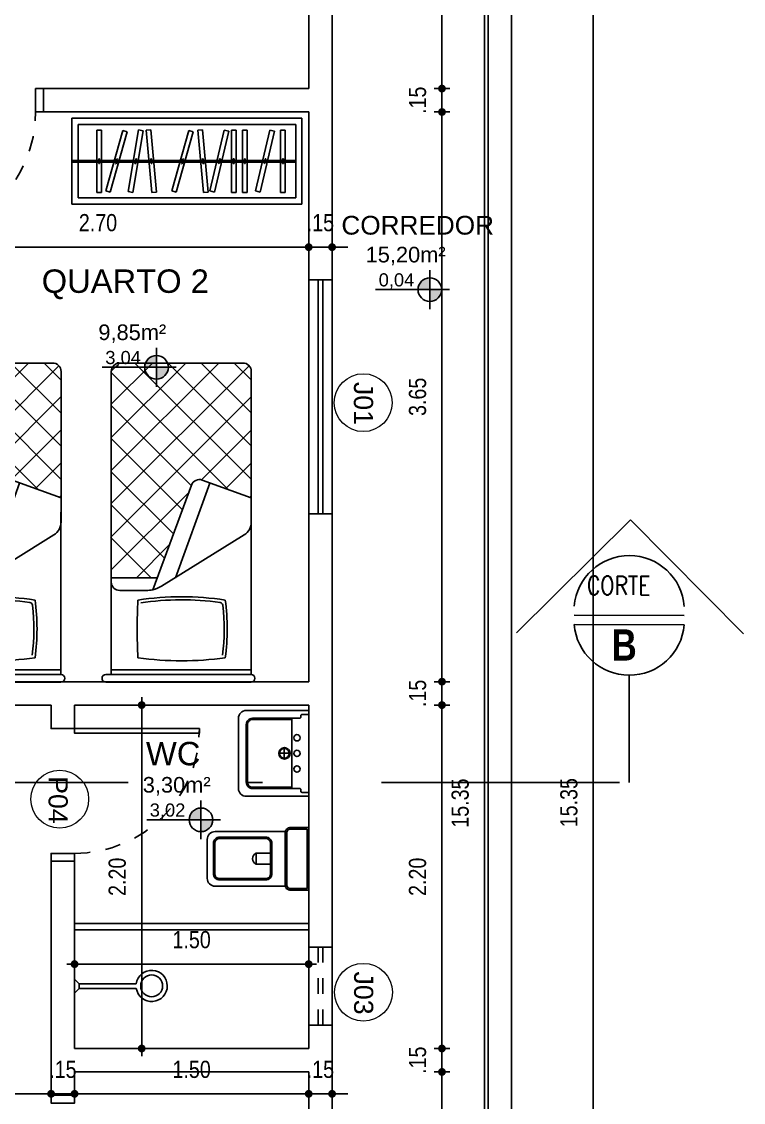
# Model space of a CAD drawing. Header units: millimetres. Extents: x 3212 to 6878, y 1640 to 3386.
# Drawn here: x 3252.24 to 3256.86, y 1658.43 to 1665.35 of the extents above; entities that cross this region are included whole.
import ezdxf
from ezdxf.enums import TextEntityAlignment as Align

# ---------------------------------------------------------------- set-up
doc = ezdxf.new("R2010")
doc.units = ezdxf.units.MM
doc.header["$LTSCALE"] = 0.8
doc.linetypes.add('DASHDOT2', pattern=[12.7, 6.35, -3.175, 0, -3.175])
doc.linetypes.add('HIDDEN2', pattern=[0.1875, 0.125, -0.0625])
for name, color, linetype in [('A-PEN-B', 5, 'Continuous'), ('A-PEN-R', 1, 'Continuous'), ('A-PEN-W', 7, 'Continuous'), ('A-PEN-Y', 2, 'Continuous'), ('BANHO_COZINHA', 7, 'Continuous'), ('COTA', 2, 'Continuous'), ('JANELAS_EXTERNO', 1, 'Continuous'), ('JANELAS_INTERNO', 2, 'Continuous'), ('L-Cortes', 2, 'Continuous'), ('MOVEIS', 7, 'Continuous'), ('NIVEIS', 1, 'Continuous'), ('PORTAS', 2, 'Continuous'), ('PROJEÇÃO', 1, 'HIDDEN2')]:
    doc.layers.add(name, color=color, linetype=linetype)
doc.layers.add('BLOCOS', color=4, linetype='Continuous', lineweight=9)
doc.layers.add('COTAS', color=53, linetype='Continuous', lineweight=9)
doc.styles.add('CARIMBO_DADOS', font='arial.ttf', dxfattribs={"height": 0.1})
doc.styles.add('F2', font='ARIALN.TTF')
doc.styles.add('REG60', font='romans.shx', dxfattribs={"width": 0.8, "height": 0.15})
doc.styles.add('REGUA80', font='arial.ttf', dxfattribs={"height": 1})
doc.styles.add('SANSSERIF2', font='sanssb__.ttf', dxfattribs={"width": 0.8})
doc.styles.add('T20', font='PORT2', dxfattribs={"height": 0.2})
doc.styles.add('TEXT', font='arial.ttf')
doc.dimstyles.new('ARQUITETURA', dxfattribs={"dimtxt": 0.11, "dimasz": 0.05, "dimexe": 0.1, "dimexo": 0, "dimgap": 0.1, "dimtad": 1, "dimzin": 5, "dimdsep": 46, "dimtxsty": 'F2', "dimblk": 'COTA', "dimcen": 0, "dimse1": 1, "dimse2": 1, "dimadec": 0, "dimazin": 0, "dimtfac": 2, "dimtix": 1, "dimtmove": 2, "dimatfit": 3, "dimldrblk": 'COTA', "dimfxl": 0, "dimtolj": 1, "dimtzin": 5, "dimarcsym": 0})

# ---------------------------------------------------------------- blocks, each defined once
blk = doc.blocks.new('cotas')
at = {"layer": 'A-PEN-Y'}
h = blk.add_hatch(color=256, dxfattribs=at)
h.paths.add_polyline_path([(0.135, 0, 0.414214), (0, 0.135), (0, 0)])
h.paths.add_polyline_path([(0, 0), (-0.135, 0, 0.414214), (0, -0.135)])
at = {"layer": 'A-PEN-W'}
for p, q in [((0, 0.223), (0, -0.223)), ((-0.223, 0), (0.621, 0))]:
    blk.add_line(p, q, dxfattribs=at)
blk.add_circle((0, 0), 0.135, dxfattribs=at)
at = {"layer": 'A-PEN-W', "style": 'T20'}
blk.add_attdef('COTA', (0.167, 0.038), '', height=0.15, dxfattribs=at)
blk = doc.blocks.new('CAMA_SLT')
at = {"layer": 'MOVEIS'}
for p, q in [((0.2584, 2.0448), (-0.4306, 1.3558)), ((0.0463, 2.0448), (-0.4306, 1.5679)), ((-0.378, 2.0448), (-0.4306, 1.9922)), ((-0.1659, 2.0448), (-0.4306, 1.7801)), ((0.4527, 2.0271), (-0.4306, 1.1437)), ((0.465, 1.301), (-0.2789, 2.0448)), ((0.465, 1.5131), (-0.0667, 2.0448)), ((0.465, 1.7252), (0.1454, 2.0448)), ((0.465, 1.9374), (0.3575, 2.0448)), ((0.3193, 1.2346), (-0.4306, 1.9845)), ((0.465, 1.8272), (-0.435, 0.9272)), ((0.0819, 1.2598), (-0.4306, 1.7724)), ((0.465, 1.615), (0.1466, 1.2967)), ((0.0247, 1.1049), (-0.4306, 1.5602)), ((0.465, 1.4029), (0.3027, 1.2406)), ((-0.0326, 0.95), (-0.4306, 1.3481)), ((0.0656, 1.2157), (-0.4306, 0.7194)), ((0.465, 1.1908), (0.4584, 1.1842)), ((-0.0898, 0.7951), (-0.4306, 1.136)), ((0.465, 0.6), (0.465, 1.0888)), ((-0.1753, 0.6684), (-0.4306, 0.9238)), ((-0.0588, 0.8792), (-0.2695, 0.6684)), ((-0.4306, 0.6415), (-0.4306, 0.0516)), ((0.465, 0.6), (0.465, 0.05)), ((-0.435, 0.08), (0.465, 0.08)), ((-0.465, 0.05), (0.465, 0.05)), ((-0.465, 0), (0.465, 0))]:
    blk.add_line(p, q, dxfattribs=at)
for points in [[(-0.1647, 0.5925), (0.083, 1.2627, -0.412246), (0.1525, 1.2949), (0.4667, 1.1812), (0.4667, 1.9909, 0.414214), (0.4127, 2.0448), (-0.3767, 2.0448, 0.414214), (-0.4306, 1.9909), (-0.4306, 0.6415, 0.414214), (-0.3767, 0.5875), (-0.208, 0.5875, 0.057677)], [(0.4667, 1.026), (0.4667, 1.1812), (0.1525, 1.2949, 0.412246), (0.083, 1.2627), (-0.1647, 0.5925, 0.081235), (-0.1082, 0.6159), (0.4208, 0.9436, 0.259638)]]:
    blk.add_lwpolyline(points, format="xyb", close=True, dxfattribs=at)
for points in [[(-0.0191, 0.6684), (0.2002, 1.2757)], [(-0.4306, 0.6684), (-0.1372, 0.6684)]]:
    blk.add_lwpolyline(points, dxfattribs=at)
for centre, radius, start, end in [((3.2532, 0.3412), 3.5176, 176.98842, 183.01158), ((0.0202, -1.2969), 1.8443, 81.27584, 98.72416), ((0.0202, -1.2969), 1.8243, 82.23291, 98.26343), ((0.264, 0.4908), 0.02, 6.4988, 82.23291), ((-1.0492, 0.3412), 1.3417, 352.80483, 6.4988), ((-1.0492, 0.3412), 1.3617, 352.19981, 7.80019), ((0.0202, 2.1852), 2.048, 262.1494, 277.8506), ((-0.465, 0.025), 0.025, 90, 270), ((0.465, 0.025), 0.025, 270, 90)]:
    blk.add_arc(centre, radius, start, end, dxfattribs=at)
blk = doc.blocks.new('COTA')
at = {"layer": 'COTA'}
for p, q in [((-1, 0), (1, 0)), ((0, 1), (0, -1))]:
    blk.add_line(p, q, dxfattribs=at)
at = {"layer": 'COTA', "const_width": 0.5}
blk.add_lwpolyline([(-0.25, 0, 1), (0.25, 0, 1)], format="xyb", close=True, dxfattribs=at)
blk = doc.blocks.new('*D127')
at = {"layer": 'COTAS', "color": 0, "lineweight": -2, "transparency": 16777216}
blk.add_line((3255.8989, 1652.7201), (3255.8989, 1667.9706), dxfattribs=at)
at = {"layer": 'Defpoints', "color": 0, "transparency": 16777216}
for p in [(3254.2254, 1668.0206), (3255.8989, 1668.0206), (3254.2254, 1652.6701)]:
    blk.add_point(p, dxfattribs=at)
at = {"layer": 'COTAS', "color": 0, "lineweight": -2, "transparency": 16777216, "xscale": 0.05, "yscale": 0.05, "zscale": 0.05}
for p, rotation in [((3255.8989, 1668.0206), 90), ((3255.8989, 1652.6701), 270)]:
    blk.add_blockref('COTA', p, dxfattribs=dict(at, rotation=rotation))
at = {"layer": 'COTAS', "color": 0, "transparency": 16777216, "insert": (3255.7428, 1660.3454), "char_height": 0.11, "attachment_point": 5, "rotation": 90, "style": 'F2'}
blk.add_mtext('\\A1;15.35', dxfattribs=at)
blk = doc.blocks.new('ARMARIO')
at = {"layer": 'MOVEIS'}
for p, q in [((-0.27, -0.5231), (-0.27, 0.9509)), ((-0.27, 0.9509), (0.28, 0.9509)), ((-0.23, -0.4831), (-0.23, 0.9109)), ((-0.23, 0.9109), (0.24, 0.9109)), ((0, -0.5231), (0, 0.9109)), ((0.01, -0.5231), (0.01, 0.9109)), ((0.24, 0.9109), (0.24, -0.4831)), ((0.28, 0.9509), (0.28, -0.5231)), ((0.205, 0.8442), (-0.195, 0.8442)), ((-0.195, 0.8142), (-0.195, 0.8442)), ((-0.01, 0.8317), (-0.01, 0.8267)), ((-0.01, 0.8317), (0.0199, 0.8317)), ((0.0199, 0.8267), (0.0199, 0.8317)), ((0.205, 0.8142), (0.205, 0.8442)), ((0.205, 0.8142), (-0.195, 0.8142)), ((-0.1937, 0.7454), (-0.1868, 0.7746)), ((0.2025, 0.6827), (-0.1868, 0.7746)), ((-0.01, 0.8267), (0.0199, 0.8267)), ((0.1956, 0.6535), (-0.1937, 0.7454)), ((-0.0096, 0.7199), (-0.0107, 0.7151)), ((-0.0107, 0.7151), (0.0183, 0.7082)), ((-0.0096, 0.7199), (0.0195, 0.7131)), ((0.0183, 0.7082), (0.0195, 0.7131)), ((0.1956, 0.6535), (0.2025, 0.6827)), ((0.205, 0.5999), (-0.195, 0.5999)), ((-0.195, 0.5699), (-0.195, 0.5999)), ((0.205, 0.5699), (-0.195, 0.5699)), ((-0.01, 0.5874), (-0.01, 0.5824)), ((-0.01, 0.5874), (0.0199, 0.5874)), ((-0.01, 0.5824), (0.0199, 0.5824)), ((0.0199, 0.5824), (0.0199, 0.5874)), ((0.205, 0.5699), (0.205, 0.5999)), ((0.205, 0.5286), (-0.195, 0.5286)), ((-0.195, 0.4986), (-0.195, 0.5286)), ((0.205, 0.4986), (-0.195, 0.4986)), ((-0.01, 0.5161), (-0.01, 0.5111)), ((-0.01, 0.5161), (0.0199, 0.5161)), ((-0.01, 0.5111), (0.0199, 0.5111)), ((0.0199, 0.5111), (0.0199, 0.5161)), ((0.205, 0.4986), (0.205, 0.5286)), ((-0.1937, 0.4534), (-0.1868, 0.4826)), ((0.1956, 0.3615), (-0.1937, 0.4534)), ((0.2025, 0.3907), (-0.1868, 0.4826)), ((-0.0096, 0.4279), (-0.0107, 0.4231)), ((-0.0107, 0.4231), (0.0183, 0.4162)), ((-0.0096, 0.4279), (0.0195, 0.4211)), ((0.0183, 0.4162), (0.0195, 0.4211)), ((0.2025, 0.3508), (-0.1958, 0.3136)), ((0.1956, 0.3615), (0.2025, 0.3907)), ((0.2053, 0.321), (0.2025, 0.3508)), ((-0.193, 0.2837), (-0.1958, 0.3136)), ((0.2053, 0.321), (-0.193, 0.2837)), ((-0.0104, 0.3184), (0.0194, 0.3211)), ((-0.0104, 0.3184), (-0.0099, 0.3134)), ((-0.0099, 0.3134), (0.0198, 0.3162)), ((0.0198, 0.3162), (0.0194, 0.3211)), ((-0.1909, 0.2258), (-0.1827, 0.2547)), ((0.1941, 0.1171), (-0.1909, 0.2258)), ((0.2022, 0.1459), (-0.1827, 0.2547)), ((-0.0081, 0.1924), (-0.0094, 0.1875)), ((-0.0094, 0.1875), (0.0193, 0.1794)), ((-0.0081, 0.1924), (0.0207, 0.1842)), ((0.0193, 0.1794), (0.0207, 0.1842)), ((0.1941, 0.1171), (0.2022, 0.1459)), ((0.2025, 0.0189), (-0.1958, -0.0183)), ((0.2053, -0.0109), (0.2025, 0.0189)), ((-0.193, -0.0482), (-0.1958, -0.0183)), ((-0.1951, -0.0963), (-0.1902, -0.0667)), ((0.2053, -0.0109), (-0.193, -0.0482)), ((0.2043, -0.1328), (-0.1902, -0.0667)), ((-0.0104, -0.0135), (0.0194, -0.0107)), ((-0.0104, -0.0135), (-0.0099, -0.0185)), ((-0.0099, -0.0185), (0.0198, -0.0157)), ((0.0198, -0.0157), (0.0194, -0.0107)), ((0.1994, -0.1624), (-0.1951, -0.0963)), ((-0.0098, -0.1096), (-0.0106, -0.1145)), ((-0.0106, -0.1145), (0.0189, -0.1195)), ((-0.0098, -0.1096), (0.0197, -0.1145)), ((0.0189, -0.1195), (0.0197, -0.1145)), ((0.1994, -0.1624), (0.2043, -0.1328)), ((-0.1909, -0.1977), (-0.1827, -0.1688)), ((0.1941, -0.3064), (-0.1909, -0.1977)), ((0.2022, -0.2776), (-0.1827, -0.1688)), ((-0.0081, -0.2312), (-0.0094, -0.236)), ((-0.0094, -0.236), (0.0193, -0.2441)), ((-0.0081, -0.2312), (0.0207, -0.2393)), ((0.0193, -0.2441), (0.0207, -0.2393)), ((0.205, -0.3333), (-0.195, -0.3333)), ((-0.195, -0.3633), (-0.195, -0.3333)), ((-0.01, -0.3458), (-0.01, -0.3508)), ((-0.01, -0.3458), (0.0199, -0.3458)), ((0.0199, -0.3508), (0.0199, -0.3458)), ((0.1941, -0.3064), (0.2022, -0.2776)), ((0.205, -0.3633), (0.205, -0.3333)), ((0.205, -0.3633), (-0.195, -0.3633)), ((-0.01, -0.3508), (0.0199, -0.3508)), ((-0.23, -0.4831), (0.24, -0.4831)), ((-0.27, -0.5231), (0.28, -0.5231))]:
    blk.add_line(p, q, dxfattribs=at)
blk = doc.blocks.new('LAVATC1')
at = {"layer": 'BANHO_COZINHA'}
for p, q in [((0.225, -0.1076), (-0.225, -0.1076)), ((-0.0004, -0.1857), (-0.0004, -0.125)), ((-0.0311, -0.1566), (0.0312, -0.1566))]:
    blk.add_line(p, q, dxfattribs=at)
blk.add_lwpolyline([(0.275, 0), (-0.275, 0), (-0.275, -0.4, 0.414214), (-0.225, -0.45), (0.225, -0.45, 0.414214), (0.275, -0.4)], format="xyb", close=True, dxfattribs=at)
for points in [[(-0.25, 0), (-0.25, -0.0425, 0.414214), (-0.2425, -0.05), (-0.2325, -0.05, -0.414214), (-0.225, -0.0575), (-0.225, -0.36, 0.414214), (-0.185, -0.4), (0.185, -0.4, 0.414214), (0.225, -0.36), (0.225, -0.0575, -0.414214), (0.2325, -0.05), (0.2425, -0.05, 0.414214), (0.25, -0.0425), (0.25, 0)], [(-0.2167, -0.1076), (-0.2167, -0.36, 0.414214), (-0.185, -0.3917), (0.185, -0.3917, 0.414214), (0.2167, -0.36), (0.2167, -0.1076)]]:
    blk.add_lwpolyline(points, format="xyb", dxfattribs=at)
for centre, radius in [((-0.1, -0.075), 0.0204), ((0, -0.075), 0.0204), ((0.1, -0.075), 0.0204), ((0, -0.1556), 0.0367), ((0, -0.1556), 0.0309)]:
    blk.add_circle(centre, radius, dxfattribs=at)
blk = doc.blocks.new('VASOCX')
at = {"layer": 'BANHO_COZINHA'}
blk.add_lwpolyline([(-0.175, 0.15), (-0.175, 0.6, -0.414214), (-0.125, 0.65), (0.125, 0.65, -0.414214), (0.175, 0.6), (0.175, 0.1496)], format="xyb", dxfattribs=at)
for points in [[(0.1388, 0.2754, -0.414214), (0.0988, 0.2354), (-0.0948, 0.2354, -0.414214), (-0.1348, 0.2754), (-0.1348, 0.5704, -0.414214), (-0.0948, 0.6104), (0.0988, 0.6104, -0.414214), (0.1388, 0.5704)], [(0.1303, 0.2754, -0.414214), (0.0988, 0.2439), (-0.0948, 0.2439, -0.414214), (-0.1263, 0.2754), (-0.1263, 0.5704, -0.414214), (-0.0948, 0.6019), (0.0988, 0.6019, -0.414214), (0.1303, 0.5704)], [(-0.17, 0.15, 0.414214), (-0.2, 0.12), (-0.2, 0), (0.2, 0), (0.2, 0.12, 0.414214), (0.17, 0.15)], [(-0.17, 0.14, 0.414214), (-0.19, 0.12), (-0.19, 0.01), (0.19, 0.01), (0.19, 0.12, 0.414214), (0.17, 0.14)]]:
    blk.add_lwpolyline(points, format="xyb", close=True, dxfattribs=at)
blk.add_lwpolyline([(0.0363, 0.2439), (0.0363, 0.3375), (-0.0344, 0.3375), (-0.0344, 0.2439)], dxfattribs=at)
blk.add_arc((0.0009, 0.3215), 0.0388, 24.39508, 155.60492, dxfattribs=at)
blk = doc.blocks.new('CHUV')
at = {"layer": 'BANHO_COZINHA'}
for p, q in [((0, 0.045), (0, -0.045)), ((0.03, 0.015), (0, 0.045)), ((0.395, 0.015), (0.03, 0.015)), ((0.03, -0.015), (0.03, 0.015)), ((0, -0.045), (0.03, -0.015)), ((0.03, -0.015), (0.3953, -0.015))]:
    blk.add_line(p, q, dxfattribs=at)
blk.add_circle((0.494, 0.0009), 0.07, dxfattribs=at)
blk.add_arc((0.494, 0.0009), 0.1, 189.14559, 171.89103, dxfattribs=at)
blk = doc.blocks.new('*D125')
at = {"layer": 'COTAS', "color": 0, "lineweight": -2, "transparency": 16777216}
blk.add_line((3252.3754, 1658.4802), (3246.7254, 1658.4802), dxfattribs=at)
at = {"layer": 'Defpoints', "color": 0, "transparency": 16777216}
for p in [(3246.6754, 1658.5647), (3246.6754, 1658.4802), (3252.4254, 1658.5164)]:
    blk.add_point(p, dxfattribs=at)
at = {"layer": 'COTAS', "color": 0, "lineweight": -2, "transparency": 16777216, "xscale": 0.05, "yscale": 0.05, "zscale": 0.05, "rotation": 180}
blk.add_blockref('COTA', (3246.6754, 1658.4802), dxfattribs=at)
at = {"layer": 'COTAS', "color": 0, "lineweight": -2, "transparency": 16777216, "xscale": 0.05, "yscale": 0.05, "zscale": 0.05}
blk.add_blockref('COTA', (3252.4254, 1658.4802), dxfattribs=at)
at = {"layer": 'COTAS', "color": 0, "transparency": 16777216, "insert": (3249.5504, 1658.6361), "char_height": 0.11, "attachment_point": 5, "style": 'F2'}
blk.add_mtext('\\A1;5.75', dxfattribs=at)
blk = doc.blocks.new('*D137')
at = {"layer": 'COTAS', "color": 0, "lineweight": -2, "transparency": 16777216}
blk.add_line((3252.6254, 1659.3111), (3254.0254, 1659.3111), dxfattribs=at)
at = {"layer": 'Defpoints', "color": 0, "transparency": 16777216}
for p in [(3252.5754, 1659.3111), (3254.0754, 1659.3111), (3254.0754, 1659.3111)]:
    blk.add_point(p, dxfattribs=at)
at = {"layer": 'COTAS', "color": 0, "lineweight": -2, "transparency": 16777216, "xscale": 0.05, "yscale": 0.05, "zscale": 0.05, "rotation": 180}
blk.add_blockref('COTA', (3252.5754, 1659.3111), dxfattribs=at)
at = {"layer": 'COTAS', "color": 0, "lineweight": -2, "transparency": 16777216, "xscale": 0.05, "yscale": 0.05, "zscale": 0.05}
blk.add_blockref('COTA', (3254.0754, 1659.3111), dxfattribs=at)
at = {"layer": 'COTAS', "color": 0, "transparency": 16777216, "insert": (3253.3254, 1659.4673), "char_height": 0.11, "attachment_point": 5, "style": 'F2'}
blk.add_mtext('\\A1;1.50', dxfattribs=at)
blk = doc.blocks.new('*D143')
at = {"layer": 'COTAS', "color": 0, "lineweight": -2, "transparency": 16777216}
blk.add_line((3251.4254, 1663.9045), (3254.0254, 1663.9045), dxfattribs=at)
at = {"layer": 'Defpoints', "color": 0, "transparency": 16777216}
for p in [(3251.3754, 1663.9045), (3254.0754, 1663.9045), (3254.0754, 1663.8831)]:
    blk.add_point(p, dxfattribs=at)
at = {"layer": 'COTAS', "color": 0, "lineweight": -2, "transparency": 16777216, "xscale": 0.05, "yscale": 0.05, "zscale": 0.05, "rotation": 180}
blk.add_blockref('COTA', (3251.3754, 1663.9045), dxfattribs=at)
at = {"layer": 'COTAS', "color": 0, "lineweight": -2, "transparency": 16777216, "xscale": 0.05, "yscale": 0.05, "zscale": 0.05}
blk.add_blockref('COTA', (3254.0754, 1663.9045), dxfattribs=at)
at = {"layer": 'COTAS', "color": 0, "transparency": 16777216, "insert": (3252.7254, 1664.0607), "char_height": 0.11, "attachment_point": 5, "style": 'F2'}
blk.add_mtext('\\A1;2.70', dxfattribs=at)
blk = doc.blocks.new('*D144')
at = {"layer": 'COTAS', "color": 0, "lineweight": -2, "transparency": 16777216}
for p, q in [((3254.0254, 1663.9045), (3253.9754, 1663.9045)), ((3254.0754, 1663.9045), (3254.2254, 1663.9045)), ((3254.2754, 1663.9045), (3254.3254, 1663.9045))]:
    blk.add_line(p, q, dxfattribs=at)
at = {"layer": 'Defpoints', "color": 0, "transparency": 16777216}
for p in [(3254.2254, 1663.9045), (3254.2254, 1663.9045), (3254.0754, 1663.5347)]:
    blk.add_point(p, dxfattribs=at)
at = {"layer": 'COTAS', "color": 0, "lineweight": -2, "transparency": 16777216, "xscale": 0.05, "yscale": 0.05, "zscale": 0.05}
blk.add_blockref('COTA', (3254.0754, 1663.9045), dxfattribs=at)
at = {"layer": 'COTAS', "color": 0, "lineweight": -2, "transparency": 16777216, "xscale": 0.05, "yscale": 0.05, "zscale": 0.05, "rotation": 180}
blk.add_blockref('COTA', (3254.2254, 1663.9045), dxfattribs=at)
at = {"layer": 'COTAS', "color": 0, "transparency": 16777216, "insert": (3254.1504, 1664.0607), "char_height": 0.11, "attachment_point": 5, "style": 'F2'}
blk.add_mtext('\\A1;.15', dxfattribs=at)
blk = doc.blocks.new('*D155')
at = {"layer": 'COTAS', "color": 0, "lineweight": -2, "transparency": 16777216}
blk.add_line((3253.0054, 1658.8206), (3253.0054, 1660.9206), dxfattribs=at)
at = {"layer": 'Defpoints', "color": 0, "transparency": 16777216}
for p in [(3253.0054, 1660.9706), (3253.0837, 1660.9706), (3253.0837, 1658.7706)]:
    blk.add_point(p, dxfattribs=at)
at = {"layer": 'COTAS', "color": 0, "lineweight": -2, "transparency": 16777216, "xscale": 0.05, "yscale": 0.05, "zscale": 0.05}
for p, rotation in [((3253.0054, 1660.9706), 90), ((3253.0054, 1658.7706), 270)]:
    blk.add_blockref('COTA', p, dxfattribs=dict(at, rotation=rotation))
at = {"layer": 'COTAS', "color": 0, "transparency": 16777216, "insert": (3252.8492, 1659.8706), "char_height": 0.11, "attachment_point": 5, "rotation": 90, "style": 'F2'}
blk.add_mtext('\\A1;2.20', dxfattribs=at)
blk = doc.blocks.new('*D258')
at = {"layer": 'COTAS', "color": 0, "lineweight": -2, "transparency": 16777216}
blk.add_line((3254.9293, 1657.5206), (3254.9293, 1658.5706), dxfattribs=at)
at = {"layer": 'Defpoints', "color": 0, "transparency": 16777216}
for p in [(3253.8329, 1658.6206), (3254.9293, 1658.6206), (3251.105, 1657.4706)]:
    blk.add_point(p, dxfattribs=at)
at = {"layer": 'COTAS', "color": 0, "lineweight": -2, "transparency": 16777216, "xscale": 0.05, "yscale": 0.05, "zscale": 0.05}
for p, rotation in [((3254.9293, 1658.6206), 90), ((3254.9293, 1657.4706), 270)]:
    blk.add_blockref('COTA', p, dxfattribs=dict(at, rotation=rotation))
at = {"layer": 'COTAS', "color": 0, "transparency": 16777216, "insert": (3254.7732, 1658.0456), "char_height": 0.11, "attachment_point": 5, "rotation": 90, "style": 'F2'}
blk.add_mtext('\\A1;1.15', dxfattribs=at)
blk = doc.blocks.new('*D259')
at = {"layer": 'COTAS', "color": 0, "lineweight": -2, "transparency": 16777216}
for p, q in [((3254.9293, 1658.8206), (3254.9293, 1658.8706)), ((3254.9293, 1658.6206), (3254.9293, 1658.7706)), ((3254.9293, 1658.5706), (3254.9293, 1658.5206))]:
    blk.add_line(p, q, dxfattribs=at)
at = {"layer": 'Defpoints', "color": 0, "transparency": 16777216}
for p in [(3253.8241, 1658.7706), (3254.9293, 1658.7706), (3253.8329, 1658.6206)]:
    blk.add_point(p, dxfattribs=at)
at = {"layer": 'COTAS', "color": 0, "lineweight": -2, "transparency": 16777216, "xscale": 0.05, "yscale": 0.05, "zscale": 0.05}
for p, rotation in [((3254.9293, 1658.7706), 270), ((3254.9293, 1658.6206), 90)]:
    blk.add_blockref('COTA', p, dxfattribs=dict(at, rotation=rotation))
at = {"layer": 'COTAS', "color": 0, "transparency": 16777216, "insert": (3254.7732, 1658.6956), "char_height": 0.11, "attachment_point": 5, "rotation": 90, "style": 'F2'}
blk.add_mtext('\\A1;.15', dxfattribs=at)
blk = doc.blocks.new('*D260')
at = {"layer": 'COTAS', "color": 0, "lineweight": -2, "transparency": 16777216}
blk.add_line((3254.9293, 1658.8206), (3254.9293, 1660.9206), dxfattribs=at)
at = {"layer": 'Defpoints', "color": 0, "transparency": 16777216}
for p in [(3253.5806, 1660.9706), (3254.9293, 1660.9706), (3253.8241, 1658.7706)]:
    blk.add_point(p, dxfattribs=at)
at = {"layer": 'COTAS', "color": 0, "lineweight": -2, "transparency": 16777216, "xscale": 0.05, "yscale": 0.05, "zscale": 0.05}
for p, rotation in [((3254.9293, 1660.9706), 90), ((3254.9293, 1658.7706), 270)]:
    blk.add_blockref('COTA', p, dxfattribs=dict(at, rotation=rotation))
at = {"layer": 'COTAS', "color": 0, "transparency": 16777216, "insert": (3254.7732, 1659.8706), "char_height": 0.11, "attachment_point": 5, "rotation": 90, "style": 'F2'}
blk.add_mtext('\\A1;2.20', dxfattribs=at)
blk = doc.blocks.new('*D261')
at = {"layer": 'COTAS', "color": 0, "lineweight": -2, "transparency": 16777216}
for p, q in [((3254.9293, 1661.1706), (3254.9293, 1661.2206)), ((3254.9293, 1660.9706), (3254.9293, 1661.1206)), ((3254.9293, 1660.9206), (3254.9293, 1660.8706))]:
    blk.add_line(p, q, dxfattribs=at)
at = {"layer": 'Defpoints', "color": 0, "transparency": 16777216}
for p in [(3253.8041, 1661.1206), (3254.9293, 1661.1206), (3253.5806, 1660.9706)]:
    blk.add_point(p, dxfattribs=at)
at = {"layer": 'COTAS', "color": 0, "lineweight": -2, "transparency": 16777216, "xscale": 0.05, "yscale": 0.05, "zscale": 0.05}
for p, rotation in [((3254.9293, 1661.1206), 270), ((3254.9293, 1660.9706), 90)]:
    blk.add_blockref('COTA', p, dxfattribs=dict(at, rotation=rotation))
at = {"layer": 'COTAS', "color": 0, "transparency": 16777216, "insert": (3254.7732, 1661.0456), "char_height": 0.11, "attachment_point": 5, "rotation": 90, "style": 'F2'}
blk.add_mtext('\\A1;.15', dxfattribs=at)
blk = doc.blocks.new('*D262')
at = {"layer": 'COTAS', "color": 0, "lineweight": -2, "transparency": 16777216}
blk.add_line((3254.9293, 1661.1706), (3254.9293, 1664.7206), dxfattribs=at)
at = {"layer": 'Defpoints', "color": 0, "transparency": 16777216}
for p in [(3253.8794, 1664.7706), (3254.9293, 1664.7706), (3253.8041, 1661.1206)]:
    blk.add_point(p, dxfattribs=at)
at = {"layer": 'COTAS', "color": 0, "lineweight": -2, "transparency": 16777216, "xscale": 0.05, "yscale": 0.05, "zscale": 0.05}
for p, rotation in [((3254.9293, 1664.7706), 90), ((3254.9293, 1661.1206), 270)]:
    blk.add_blockref('COTA', p, dxfattribs=dict(at, rotation=rotation))
at = {"layer": 'COTAS', "color": 0, "transparency": 16777216, "insert": (3254.7732, 1662.9456), "char_height": 0.11, "attachment_point": 5, "rotation": 90, "style": 'F2'}
blk.add_mtext('\\A1;3.65', dxfattribs=at)
blk = doc.blocks.new('*D263')
at = {"layer": 'COTAS', "color": 0, "lineweight": -2, "transparency": 16777216}
for p, q in [((3254.9293, 1664.9706), (3254.9293, 1665.0206)), ((3254.9293, 1664.7706), (3254.9293, 1664.9206)), ((3254.9293, 1664.7206), (3254.9293, 1664.6706))]:
    blk.add_line(p, q, dxfattribs=at)
at = {"layer": 'Defpoints', "color": 0, "transparency": 16777216}
for p in [(3253.8716, 1664.9206), (3254.9293, 1664.9206), (3253.8794, 1664.7706)]:
    blk.add_point(p, dxfattribs=at)
at = {"layer": 'COTAS', "color": 0, "lineweight": -2, "transparency": 16777216, "xscale": 0.05, "yscale": 0.05, "zscale": 0.05}
for p, rotation in [((3254.9293, 1664.9206), 270), ((3254.9293, 1664.7706), 90)]:
    blk.add_blockref('COTA', p, dxfattribs=dict(at, rotation=rotation))
at = {"layer": 'COTAS', "color": 0, "transparency": 16777216, "insert": (3254.7732, 1664.8456), "char_height": 0.11, "attachment_point": 5, "rotation": 90, "style": 'F2'}
blk.add_mtext('\\A1;.15', dxfattribs=at)
blk = doc.blocks.new('*D264')
at = {"layer": 'COTAS', "color": 0, "lineweight": -2, "transparency": 16777216}
blk.add_line((3254.9293, 1664.9706), (3254.9293, 1667.8206), dxfattribs=at)
at = {"layer": 'Defpoints', "color": 0, "transparency": 16777216}
for p in [(3252.7076, 1667.8706), (3254.9293, 1667.8706), (3253.8716, 1664.9206)]:
    blk.add_point(p, dxfattribs=at)
at = {"layer": 'COTAS', "color": 0, "lineweight": -2, "transparency": 16777216, "xscale": 0.05, "yscale": 0.05, "zscale": 0.05}
for p, rotation in [((3254.9293, 1667.8706), 90), ((3254.9293, 1664.9206), 270)]:
    blk.add_blockref('COTA', p, dxfattribs=dict(at, rotation=rotation))
at = {"layer": 'COTAS', "color": 0, "transparency": 16777216, "insert": (3254.7732, 1666.3956), "char_height": 0.11, "attachment_point": 5, "rotation": 90, "style": 'F2'}
blk.add_mtext('\\A1;2.95', dxfattribs=at)
blk = doc.blocks.new('*D297')
at = {"layer": 'COTAS', "color": 0, "lineweight": -2, "transparency": 16777216}
blk.add_line((3255.2025, 1652.7201), (3255.2025, 1667.9653), dxfattribs=at)
at = {"layer": 'Defpoints', "color": 0, "transparency": 16777216}
for p in [(3254.2254, 1668.0153), (3255.2025, 1668.0153), (3254.1882, 1652.6701)]:
    blk.add_point(p, dxfattribs=at)
at = {"layer": 'COTAS', "color": 0, "lineweight": -2, "transparency": 16777216, "xscale": 0.05, "yscale": 0.05, "zscale": 0.05}
for p, rotation in [((3255.2025, 1668.0153), 90), ((3255.2025, 1652.6701), 270)]:
    blk.add_blockref('COTA', p, dxfattribs=dict(at, rotation=rotation))
at = {"layer": 'COTAS', "color": 0, "transparency": 16777216, "insert": (3255.0463, 1660.3427), "char_height": 0.11, "attachment_point": 5, "rotation": 90, "style": 'F2'}
blk.add_mtext('\\A1;15.35', dxfattribs=at)
blk = doc.blocks.new('*D862')
at = {"layer": 'COTAS', "color": 0, "lineweight": -2, "transparency": 16777216}
for p, q in [((3252.3754, 1658.4802), (3252.3254, 1658.4802)), ((3252.4254, 1658.4802), (3252.5754, 1658.4802)), ((3252.6254, 1658.4802), (3252.6754, 1658.4802))]:
    blk.add_line(p, q, dxfattribs=at)
at = {"layer": 'Defpoints', "color": 0, "transparency": 16777216}
for p in [(3252.4254, 1658.6243), (3252.5754, 1658.6206), (3252.5754, 1658.4802)]:
    blk.add_point(p, dxfattribs=at)
at = {"layer": 'COTAS', "color": 0, "lineweight": -2, "transparency": 16777216, "xscale": 0.05, "yscale": 0.05, "zscale": 0.05}
blk.add_blockref('COTA', (3252.4254, 1658.4802), dxfattribs=at)
at = {"layer": 'COTAS', "color": 0, "lineweight": -2, "transparency": 16777216, "xscale": 0.05, "yscale": 0.05, "zscale": 0.05, "rotation": 180}
blk.add_blockref('COTA', (3252.5754, 1658.4802), dxfattribs=at)
at = {"layer": 'COTAS', "color": 0, "transparency": 16777216, "insert": (3252.5004, 1658.6363), "char_height": 0.11, "attachment_point": 5, "style": 'F2'}
blk.add_mtext('\\A1;.15', dxfattribs=at)
blk = doc.blocks.new('*D863')
at = {"layer": 'COTAS', "color": 0, "lineweight": -2, "transparency": 16777216}
blk.add_line((3252.6254, 1658.4802), (3254.0254, 1658.4802), dxfattribs=at)
at = {"layer": 'Defpoints', "color": 0, "transparency": 16777216}
for p in [(3252.5754, 1658.6206), (3254.0754, 1658.6206), (3254.0754, 1658.4802)]:
    blk.add_point(p, dxfattribs=at)
at = {"layer": 'COTAS', "color": 0, "lineweight": -2, "transparency": 16777216, "xscale": 0.05, "yscale": 0.05, "zscale": 0.05, "rotation": 180}
blk.add_blockref('COTA', (3252.5754, 1658.4802), dxfattribs=at)
at = {"layer": 'COTAS', "color": 0, "lineweight": -2, "transparency": 16777216, "xscale": 0.05, "yscale": 0.05, "zscale": 0.05}
blk.add_blockref('COTA', (3254.0754, 1658.4802), dxfattribs=at)
at = {"layer": 'COTAS', "color": 0, "transparency": 16777216, "insert": (3253.3254, 1658.6363), "char_height": 0.11, "attachment_point": 5, "style": 'F2'}
blk.add_mtext('\\A1;1.50', dxfattribs=at)
blk = doc.blocks.new('*D864')
at = {"layer": 'COTAS', "color": 0, "lineweight": -2, "transparency": 16777216}
for p, q in [((3254.0254, 1658.4802), (3253.9754, 1658.4802)), ((3254.0754, 1658.4802), (3254.2254, 1658.4802)), ((3254.2754, 1658.4802), (3254.3254, 1658.4802))]:
    blk.add_line(p, q, dxfattribs=at)
at = {"layer": 'Defpoints', "color": 0, "transparency": 16777216}
for p in [(3254.0754, 1658.6206), (3254.2254, 1658.6149), (3254.2254, 1658.4802)]:
    blk.add_point(p, dxfattribs=at)
at = {"layer": 'COTAS', "color": 0, "lineweight": -2, "transparency": 16777216, "xscale": 0.05, "yscale": 0.05, "zscale": 0.05}
blk.add_blockref('COTA', (3254.0754, 1658.4802), dxfattribs=at)
at = {"layer": 'COTAS', "color": 0, "lineweight": -2, "transparency": 16777216, "xscale": 0.05, "yscale": 0.05, "zscale": 0.05, "rotation": 180}
blk.add_blockref('COTA', (3254.2254, 1658.4802), dxfattribs=at)
at = {"layer": 'COTAS', "color": 0, "transparency": 16777216, "insert": (3254.1504, 1658.6363), "char_height": 0.11, "attachment_point": 5, "style": 'F2'}
blk.add_mtext('\\A1;.15', dxfattribs=at)

msp = doc.modelspace()

# ---------------------------------------------------------------- linework, layer by layer
at = {"color": 6}
for p in [(3255.4074, 1661.4333), (3256.8604, 1661.4279)]:
    msp.add_line(p, (3256.1366, 1662.1571), dxfattribs=at)
for p, q in [((3256.4817, 1661.544), (3255.7766, 1661.5466)), ((3256.4815, 1661.485), (3255.7763, 1661.4876)), ((3252.5754, 1659.5706), (3254.0754, 1659.5706)), ((3254.0754, 1659.5306), (3252.5754, 1659.5306))]:
    msp.add_line(p, q)
for centre, start, end in [((3256.1292, 1661.5747), 4.56915, 175.00876), ((3256.129, 1661.5158), 184.56915, 355.00876)]:
    msp.add_arc(centre, 0.3538, start, end)
at = {"layer": 'A-PEN-B'}
for p, q in [((3255.3754, 1652.6701), (3255.3754, 1682.1706)), ((3255.2254, 1652.8201), (3255.2254, 1682.0206)), ((3254.2254, 1668.0206), (3254.2254, 1663.6956)), ((3254.0754, 1664.9206), (3254.0754, 1667.8706)), ((3252.3754, 1664.9206), (3254.0754, 1664.9206)), ((3252.3754, 1664.7706), (3252.3754, 1664.9206)), ((3252.3754, 1664.7706), (3254.0754, 1664.7706)), ((3254.0754, 1664.7706), (3254.0754, 1663.6956)), ((3254.0754, 1663.6956), (3254.2254, 1663.6956)), ((3254.0754, 1662.1956), (3254.2254, 1662.1956)), ((3254.0754, 1662.1956), (3254.0754, 1661.1206)), ((3254.2254, 1662.1956), (3254.2254, 1659.4206)), ((3251.3754, 1661.1206), (3254.0754, 1661.1206)), ((3251.1254, 1660.9706), (3252.4254, 1660.9706)), ((3252.4254, 1660.8706), (3252.4254, 1660.9706)), ((3252.5754, 1660.9706), (3254.0754, 1660.9706)), ((3252.5754, 1660.8706), (3252.5754, 1660.9706)), ((3252.5754, 1660.9706), (3254.0754, 1660.9706)), ((3254.0754, 1660.9706), (3254.0754, 1659.4206)), ((3252.4254, 1659.9706), (3252.5754, 1659.9706)), ((3252.4254, 1658.4677), (3252.4254, 1659.9706)), ((3252.5754, 1658.7706), (3252.5754, 1659.9706)), ((3254.0754, 1659.4206), (3254.2254, 1659.4206)), ((3254.0754, 1659.2156), (3254.0754, 1659.1256)), ((3254.0754, 1658.9207), (3254.2254, 1658.9207)), ((3254.0754, 1658.9206), (3254.0754, 1658.7706)), ((3254.2254, 1658.9206), (3254.2254, 1653.7201)), ((3252.5754, 1658.7706), (3254.0754, 1658.7706)), ((3252.5754, 1658.4706), (3252.5754, 1658.6206)), ((3252.5754, 1658.6206), (3254.0754, 1658.6206)), ((3254.0754, 1658.6206), (3254.0754, 1653.7201)), ((3252.4254, 1658.4706), (3252.5754, 1658.4706))]:
    msp.add_line(p, q, dxfattribs=at)
at = {"layer": 'A-PEN-R', "linetype": 'DASHDOT2', "ltscale": 0.3}
for p, q in [((3256.1277, 1660.4743), (3256.1277, 1661.162)), ((3245.0981, 1660.4743), (3256.1277, 1660.4743))]:
    msp.add_line(p, q, dxfattribs=at)
at = {"layer": 'BLOCOS'}
for centre in [(3254.4248, 1662.9082), (3252.4802, 1660.368), (3254.4259, 1659.1308)]:
    msp.add_circle(centre, 0.1854, dxfattribs=at)
at = {"layer": 'JANELAS_EXTERNO'}
for p, q in [((3254.0754, 1663.6956), (3254.0754, 1662.1956)), ((3254.2254, 1663.6956), (3254.2254, 1662.1956)), ((3254.0754, 1658.9206), (3254.0754, 1659.4206)), ((3254.2254, 1658.9207), (3254.2254, 1659.4206))]:
    msp.add_line(p, q, dxfattribs=at)
at = {"layer": 'JANELAS_INTERNO'}
for p, q in [((3254.1354, 1663.6956), (3254.1354, 1662.1956)), ((3254.1654, 1663.6956), (3254.1654, 1662.1956))]:
    msp.add_line(p, q, dxfattribs=at)
at = {"layer": 'JANELAS_INTERNO', "linetype": 'HIDDEN2'}
for p, q in [((3254.1354, 1658.9207), (3254.1354, 1659.4206)), ((3254.1654, 1658.9207), (3254.1654, 1659.4206))]:
    msp.add_line(p, q, dxfattribs=at)
at = {"layer": 'PORTAS'}
for points in [[(3252.3754, 1664.7706), (3252.3254, 1664.7706), (3252.3254, 1664.9206), (3252.3754, 1664.9206)], [(3252.4254, 1660.8706), (3252.4254, 1660.8206), (3252.5754, 1660.8206), (3252.5754, 1660.8706)], [(3252.4254, 1659.9706), (3252.4254, 1660.0206), (3252.5754, 1660.0206), (3252.5754, 1659.9706)], [(3252.4254, 1658.4706), (3252.4254, 1658.4206), (3252.5754, 1658.4206), (3252.5754, 1658.4706)]]:
    msp.add_lwpolyline(points, dxfattribs=at)
msp.add_lwpolyline([(3252.5754, 1660.8206), (3253.3754, 1660.8206), (3253.3754, 1660.7906), (3252.5754, 1660.7906)], close=True, dxfattribs=at)
at = {"layer": 'PROJEÇÃO'}
for centre, end in [((3251.5254, 1664.7706), 0), ((3252.5754, 1660.8206), 360)]:
    msp.add_arc(centre, 0.8, 270, end, dxfattribs=at)

# ---------------------------------------------------------------- block references
for name, p, rotation in [('ARMARIO', (3253.0815, 1664.46), 270), ('LAVATC1', (3254.0754, 1660.6613), 270), ('VASOCX', (3254.0754, 1659.9856), 90)]:
    msp.add_blockref(name, p, dxfattribs=dict(rotation=rotation))
for name, p in [('CAMA_SLT', (3252.0224, 1661.1175)), ('CAMA_SLT', (3253.2412, 1661.1175)), ('CHUV', (3252.5754, 1659.1706))]:
    msp.add_blockref(name, p)
at = {"layer": 'NIVEIS', "color": 1}
ref = msp.add_blockref('cotas', (3254.8518, 1663.6324), dxfattribs=dict(at, xscale=-0.5599999999976717, yscale=0.5599999999994907, zscale=0.5599999999994907))
ref.add_attrib('COTA', '0,04', (3254.5237, 1663.6531), dxfattribs={"color": 1, "height": 0.084, "style": 'TEXT'})
ref = msp.add_blockref('cotas', (3253.1006, 1663.1348), dxfattribs=dict(at, xscale=-0.5599999999976717, yscale=0.5599999999994907, zscale=0.5599999999994907))
ref.add_attrib('COTA', '3,04', (3252.7722, 1663.1555), dxfattribs={"color": 1, "height": 0.084, "style": 'TEXT'})
ref = msp.add_blockref('cotas', (3253.3852, 1660.2356), dxfattribs=dict(at, xscale=-0.5599999999976717, yscale=0.5599999999994907, zscale=0.5599999999994907))
ref.add_attrib('COTA', '3,02', (3253.0569, 1660.2563), dxfattribs={"color": 1, "height": 0.084, "style": 'TEXT'})

# ---------------------------------------------------------------- texts
at = {"color": 230, "attachment_point": 5, "style": 'CARIMBO_DADOS'}
for s, width, insert, char_height in [('CORREDOR', 0.849209, (3254.7738, 1664.0441), 0.12), ('QUARTO 2', 1.437024, (3252.9004, 1663.6661), 0.15), ('WC ', 2.48597, (3253.2072, 1660.6589), 0.15)]:
    msp.add_mtext_dynamic_manual_height_columns(s, width=width, gutter_width=0.5, heights=[0], dxfattribs=dict(at, insert=insert, char_height=char_height))
at = {"color": 230, "char_height": 0.1, "attachment_point": 5, "style": 'CARIMBO_DADOS'}
for s, insert in [('15,20m²', (3254.6964, 1663.8475)), ('9,85m²', (3252.9452, 1663.3499)), ('3,30m²', (3253.2298, 1660.4507))]:
    msp.add_mtext(s, dxfattribs=dict(at, insert=insert))
at = {"layer": 'BLOCOS', "style": 'REGUA80'}
for s, p in [('J01', (3254.3652, 1662.9032)), ('P04', (3252.4089, 1660.363)), ('J03', (3254.3663, 1659.1258))]:
    msp.add_text(s, height=0.12256, rotation=270, dxfattribs=at).set_placement(p, align=Align.CENTER)
at = {"layer": 'L-Cortes', "color": 7, "width": 0.8}
for s, height, style, p in [('CORTE', 0.12, 'REG60', (3255.8574, 1661.6774)), ('B', 0.2, 'SANSSERIF2', (3256.0157, 1661.2562))]:
    msp.add_text(s, height=height, rotation=359.78895, dxfattribs=dict(at, style=style)).set_placement(p)

# ---------------------------------------------------------------- dimensions: what is measured, and where the dimension line sits
at = {"layer": 'COTAS'}
for base, p1, p2, picture, middle in [((3255.2025, 1668.0153), (3254.1882, 1652.6701), (3254.2254, 1668.0153), '*D297', (3255.0463, 1660.3427)), ((3255.8989, 1668.0206), (3254.2254, 1652.6701), (3254.2254, 1668.0206), '*D127', (3255.7428, 1660.3454)), ((3254.9293, 1667.8706), (3253.8716, 1664.9206), (3252.7076, 1667.8706), '*D264', (3254.7732, 1666.3956)), ((3254.9293, 1664.9206), (3253.8794, 1664.7706), (3253.8716, 1664.9206), '*D263', (3254.7732, 1664.8456)), ((3254.9293, 1664.7706), (3253.8041, 1661.1206), (3253.8794, 1664.7706), '*D262', (3254.7732, 1662.9456)), ((3254.9293, 1661.1206), (3253.5806, 1660.9706), (3253.8041, 1661.1206), '*D261', (3254.7732, 1661.0456)), ((3253.0054, 1660.9706), (3253.0837, 1658.7706), (3253.0837, 1660.9706), '*D155', (3252.8492, 1659.8706)), ((3254.9293, 1660.9706), (3253.8241, 1658.7706), (3253.5806, 1660.9706), '*D260', (3254.7732, 1659.8706)), ((3254.9293, 1658.7706), (3253.8329, 1658.6206), (3253.8241, 1658.7706), '*D259', (3254.7732, 1658.6956)), ((3254.9293, 1658.6206), (3251.105, 1657.4706), (3253.8329, 1658.6206), '*D258', (3254.7732, 1658.0456))]:
    dim = msp.add_linear_dim(base=base, p1=p1, p2=p2, angle=90, dimstyle='ARQUITETURA', dxfattribs=at)
    dim.commit()
    dim.dimension.update_dxf_attribs({"geometry": picture, "text_midpoint": middle})
for base, p1, p2, picture, middle in [((3254.0754, 1663.9045), (3251.3754, 1663.9045), (3254.0754, 1663.8831), '*D143', (3252.7254, 1664.0607)), ((3254.2254, 1663.9045), (3254.0754, 1663.5347), (3254.2254, 1663.9045), '*D144', (3254.1504, 1664.0607)), ((3254.0754, 1659.3111), (3252.5754, 1659.3111), (3254.0754, 1659.3111), '*D137', (3253.3254, 1659.4673)), ((3246.6754, 1658.4802), (3252.4254, 1658.5164), (3246.6754, 1658.5647), '*D125', (3249.5504, 1658.6361)), ((3252.5754, 1658.4802), (3252.4254, 1658.6243), (3252.5754, 1658.6206), '*D862', (3252.5004, 1658.6363)), ((3254.0754, 1658.4802), (3252.5754, 1658.6206), (3254.0754, 1658.6206), '*D863', (3253.3254, 1658.6363)), ((3254.2254, 1658.4802), (3254.0754, 1658.6206), (3254.2254, 1658.6149), '*D864', (3254.1504, 1658.6363))]:
    dim = msp.add_linear_dim(base=base, p1=p1, p2=p2, dimstyle='ARQUITETURA', dxfattribs=at)
    dim.commit()
    dim.dimension.update_dxf_attribs({"geometry": picture, "text_midpoint": middle})

doc.saveas('drawing.dxf')
